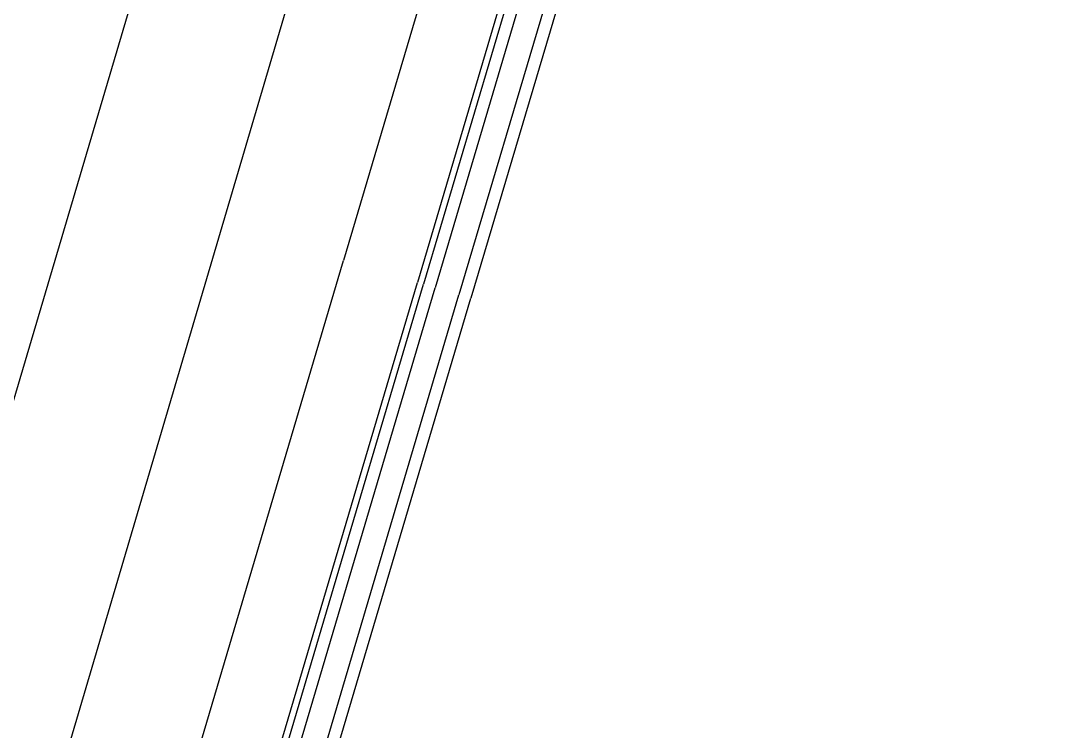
# Model space of a CAD drawing. Header units: millimetres. Extents: x 62878 to 70819, y -67946 to -61850.
# Drawn here: x 67673.4 to 67724, y -66596.4 to -66562 of the extents above; entities that cross this region are included whole.
import ezdxf

# ---------------------------------------------------------------- set-up
doc = ezdxf.new("R2010")
doc.units = ezdxf.units.MM
doc.layers.add('DOGRAMA', color=171, linetype='Continuous', lineweight=0)
doc.layers.add('ÇATI K', color=254, linetype='Continuous')

msp = doc.modelspace()

# ---------------------------------------------------------------- linework, layer by layer
msp.add_lwpolyline([(68896.021, -63031.435), (69030.259, -63071.184), (69185.279, -62547.653), (68892.999, -62461.107, 1.044368), (68063.198, -62298.73, 0.204375), (63106.96, -62494.783, 0.353953), (62932.94, -62997.825), (63753.185, -65779.598), (64154.954, -67142.153), (65336.723, -66792.622), (65336.7, -66829.112), (65270.535, -66829.071, 0.626789), (65270.199, -67369.071), (65531.845, -67369.234, 0.926242), (66130.088, -67369.606), (66391.733, -67369.769, 0.626743), (66392.069, -66829.769), (66326.147, -66829.728), (66326.17, -66793.238), (67506.156, -67144.128), (68467.025, -63899.086), (68625.204, -63946.037), (68896.024, -63031.423)], format="xyb")
at = {"layer": 'DOGRAMA', "lineweight": -2}
for p, q in [((67707.498, -66531.921), (67694.663, -66575.27)), ((67708.045, -66532.187), (67695.238, -66575.44)), ((67700.967, -66533.408), (67689.063, -66573.612)), ((67705.068, -66533.788), (67692.937, -66574.759)), ((67705.644, -66533.958), (67693.512, -66574.929)), ((67704.42, -66534.92), (67692.649, -66574.673)), ((67676.398, -66616.382), (67689.063, -66573.612)), ((67680.045, -66618.296), (67692.937, -66574.759)), ((67680.118, -66616.993), (67692.649, -66574.673)), ((67680.62, -66618.467), (67693.512, -66574.929)), ((67681.067, -66621.185), (67694.663, -66575.27)), ((67681.67, -66621.26), (67695.238, -66575.44))]:
    msp.add_line(p, q, dxfattribs=at)
msp.add_lwpolyline([(66522.144, -66852.653), (67506.156, -67144.128), (68892.83, -62461.057)], dxfattribs=at)
at = {"layer": 'ÇATI K', "color": 0}
msp.add_line((67736.638, -66390.566), (67512.594, -67150.633), dxfattribs=at)

doc.saveas('drawing.dxf')
